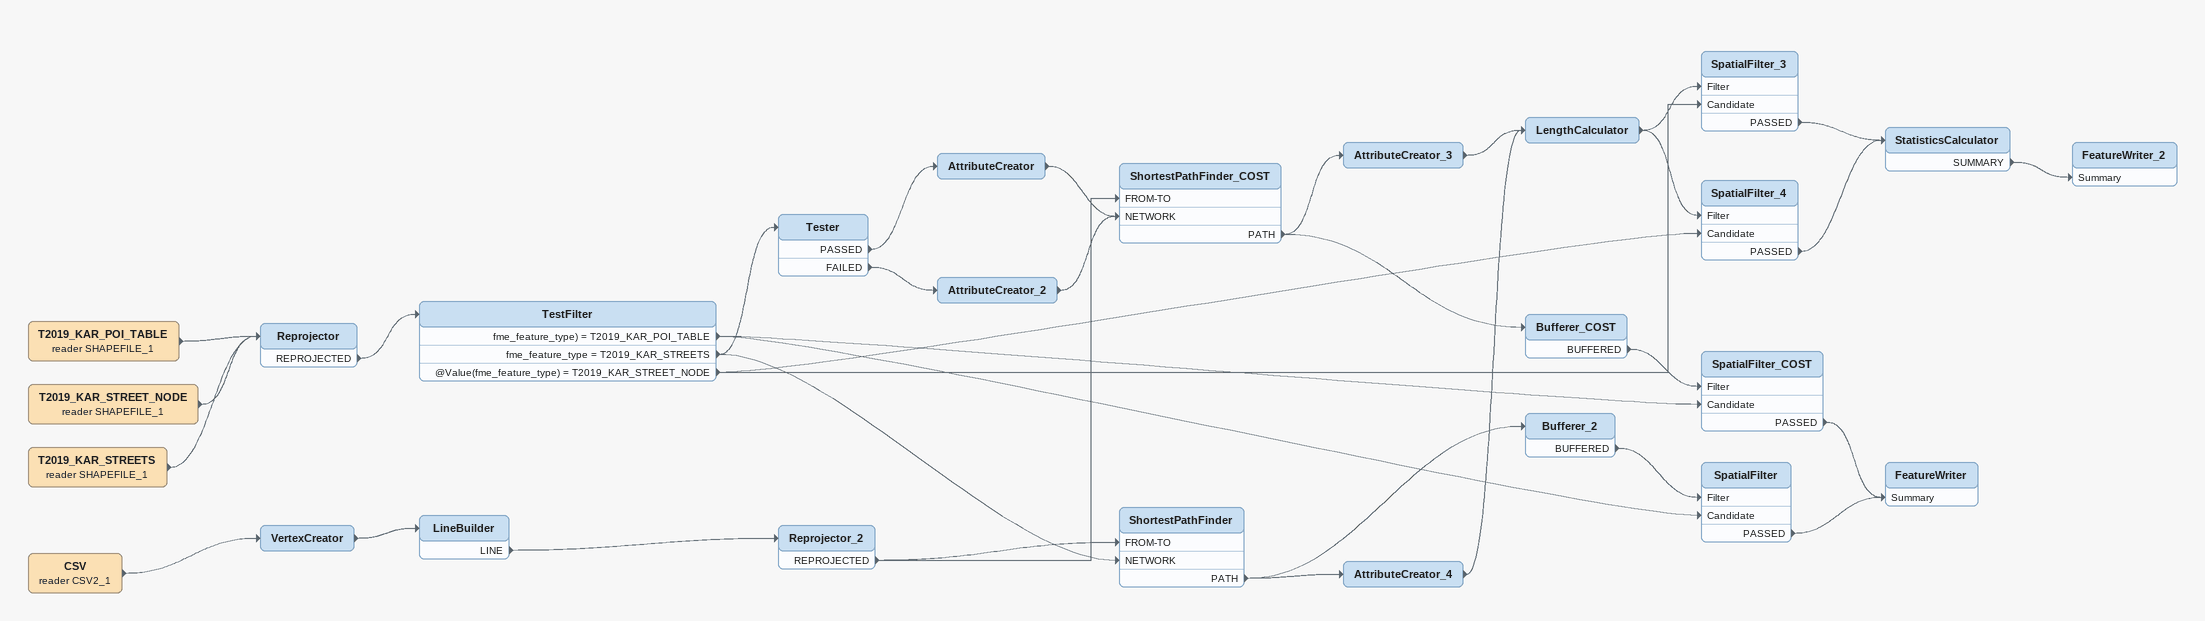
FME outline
T2019_KAR_POI_TABLE (reader SHAPEFILE_1)
    -> Reprojector
T2019_KAR_STREET_NODE (reader SHAPEFILE_1)
    -> Reprojector
T2019_KAR_STREETS (reader SHAPEFILE_1)
    -> Reprojector
Reprojector
    REPROJECTED -> TestFilter
TestFilter
    fme_feature_type) = T2019_KAR_POI_TABLE -> SpatialFilter_COST [Candidate]
    fme_feature_type) = T2019_KAR_POI_TABLE -> SpatialFilter [Candidate]
    fme_feature_type = T2019_KAR_STREETS -> ShortestPathFinder [NETWORK]
    fme_feature_type = T2019_KAR_STREETS -> Tester
    @Value(fme_feature_type) = T2019_KAR_STREET_NODE -> SpatialFilter_3 [Candidate]
    @Value(fme_feature_type) = T2019_KAR_STREET_NODE -> SpatialFilter_4 [Candidate]
Tester
    PASSED -> AttributeCreator
    FAILED -> AttributeCreator_2
AttributeCreator
    -> ShortestPathFinder_COST [NETWORK]
AttributeCreator_2
    -> ShortestPathFinder_COST [NETWORK]
CSV (reader CSV2_1)
    -> VertexCreator
VertexCreator
    -> LineBuilder
LineBuilder
    LINE -> Reprojector_2
Reprojector_2
    REPROJECTED -> ShortestPathFinder [FROM-TO]
    REPROJECTED -> ShortestPathFinder_COST [FROM-TO]
ShortestPathFinder_COST
    PATH -> AttributeCreator_3
    PATH -> Bufferer_COST
AttributeCreator_3
    -> LengthCalculator
Bufferer_COST
    BUFFERED -> SpatialFilter_COST [Filter]
SpatialFilter_COST
    PASSED -> FeatureWriter [Summary]
ShortestPathFinder
    PATH -> Bufferer_2
    PATH -> AttributeCreator_4
Bufferer_2
    BUFFERED -> SpatialFilter [Filter]
SpatialFilter
    PASSED -> FeatureWriter [Summary]
FeatureWriter
AttributeCreator_4
    -> LengthCalculator
LengthCalculator
    -> SpatialFilter_3 [Filter]
    -> SpatialFilter_4 [Filter]
SpatialFilter_3
    PASSED -> StatisticsCalculator
SpatialFilter_4
    PASSED -> StatisticsCalculator
StatisticsCalculator
    SUMMARY -> FeatureWriter_2 [Summary]
FeatureWriter_2
